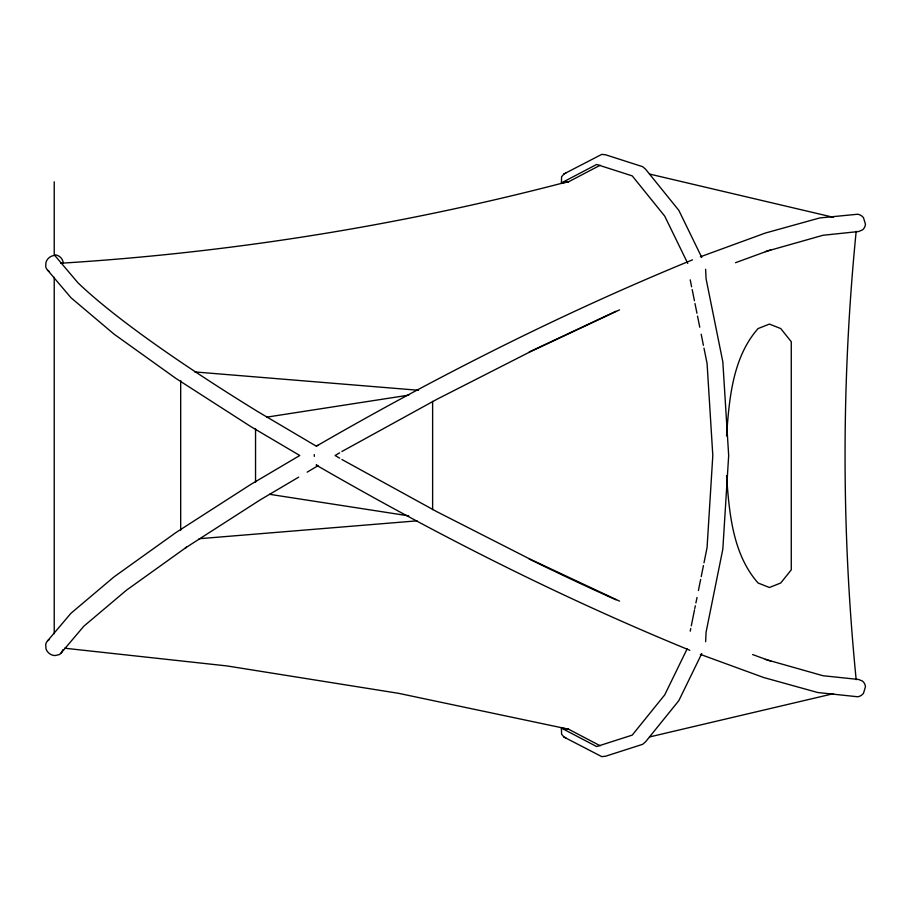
<?xml version="1.0" encoding="UTF-8"?>
<svg xmlns="http://www.w3.org/2000/svg" width="911" height="911" viewBox="0 0 911 911"><rect width="100%" height="100%" fill="white"/><g stroke="black" fill="none" stroke-linecap="round" stroke-linejoin="round"><path stroke-width="1.37" d="M314.306 454.612L314.306 456.388M726.534 435.902C729.244 398.95 732.512 357.545 758.077 328.564L769.408 324.077L780.727 328.564L791.272 341.716L791.272 569.842L780.727 583.006L769.408 587.493L758.077 583.006C732.512 554.025 729.244 512.62 726.534 475.667M705.626 641.731L706.071 632.245L722.833 549.117L728.675 455.5L722.833 361.883L706.071 278.755L705.626 269.269M690.219 631.164L690.754 628.499M691.29 625.846L694.512 609.869M694.774 608.537L695.332 605.769M695.902 602.991L697.017 597.457M698.407 590.522L700.65 579.442M701.208 576.663L703.44 565.583M703.998 562.804L707.073 547.568L712.812 455.5L707.073 363.432L703.975 348.104M600.212 745.779L568.544 729.187L561.404 728.083L561.597 734.243L564.057 737.124L601.772 756.642L605.644 756.198L642.676 744.31L645.66 741.713L678.854 700.605L701.755 653.586M687.133 648.86L664.723 694.877L632.234 735.109L596.637 746.542L561.404 728.083M47.725 640.695L70.944 613.285L114.103 576.822L176.074 532.468L251.037 484.276L299.776 455.5L251.037 426.724L176.074 378.532L114.103 334.178L70.944 297.715L47.725 270.305M60.741 653.46L83.812 626.221L126.424 590.226L186.47 547.215L185.297 548.012L260.045 499.968L298.683 477.148M701.755 257.414L678.854 210.395L645.66 169.287L642.676 166.69L605.644 154.802L601.772 154.358L564.057 173.876L561.597 176.757L561.404 182.917L568.544 181.813L600.212 165.221M316.288 445.832L317.973 445.377M307.132 472.16L317.996 465.737M339.632 452.824L335.111 455.5L339.632 458.176M341.898 451.492L436.802 399.337L529.803 351.988L619.503 309.899M561.404 182.917L596.637 164.458L632.234 175.891L664.723 216.123L687.759 263.416M529.211 351.965L615.938 311.266M692.508 259.84C562.896 312.917 437.542 376.141 316.311 446.185L257.585 411.499A467.707 62.552 27.9 0 1 77.993 282.843L54.751 255.41L52.485 255.843A9.657 9.076 -40.3 0 0 46.973 260.125L45.983 262.22L45.709 266.627A8.108 7.63 -40.3 0 0 49.433 271.546M564.057 173.876L565.788 173.215M700.411 256.788L765.365 233.034L819.798 217.934L857.729 214.233A9.657 9.076 84 0 1 863.48 217.695L865.45 224.186A8.108 7.63 84 0 1 862.489 229.902L858.538 231.542L823.032 235.266L765.411 251.595M735.519 262.698L771.025 249.716M649.52 736.953L833.519 693.658M568.544 181.813L559.684 183.817A2638.7 2638.7 0 0 1 63.246 263.074L60.673 263.313M266.786 417.136L408.732 395.135M199.088 538.731L417.056 520.841M194.84 371.927L418.468 390.272M64.635 648.211L226.953 665.93L398.528 693.317L568.544 729.187M316.311 464.815L317.552 465.68L316.288 465.168M269.599 494.309L408.732 515.865M649.52 174.047L833.519 217.342M765.331 659.382L823.032 675.734L858.538 679.458L862.489 681.098A8.108 7.63 -84 0 1 865.45 686.814L863.48 693.305A9.657 9.076 -84 0 1 857.729 696.767L817.793 692.531L763.612 677.499L700.308 654.349M752.611 654.553L771.025 661.284M564.057 737.124L565.788 737.785M689.809 650.272C561.415 597.673 437.269 534.973 317.142 465.623M619.503 601.101L529.803 559.012L436.802 511.663L341.898 459.508M690.219 279.836L691.62 286.806M692.189 289.584L694.433 300.732M694.991 303.522L696.961 313.27M697.519 316.06L699.762 327.208M701.174 334.178L703.417 345.326M63.246 263.074L63.041 261.559A9.121 9.121 0 0 0 54.227 254.795L54.227 181.813M432.623 401.295L432.623 509.704M255.547 428.739L255.547 482.261M180.685 380.65L180.685 530.35M54.227 277.308L54.227 633.692M856.181 679.708A2265.816 2265.816 0 0 1 856.181 231.292M62.745 649.782A8.108 7.63 40.3 0 1 59.021 654.702L54.751 655.59L52.485 655.157A9.657 9.076 40.3 0 1 46.973 650.875L45.983 648.78L45.709 644.373A8.108 7.63 40.3 0 1 49.433 639.454M616.041 599.837A461.091 61.663 27.9 0 1 529.211 559.035"/></g></svg>
